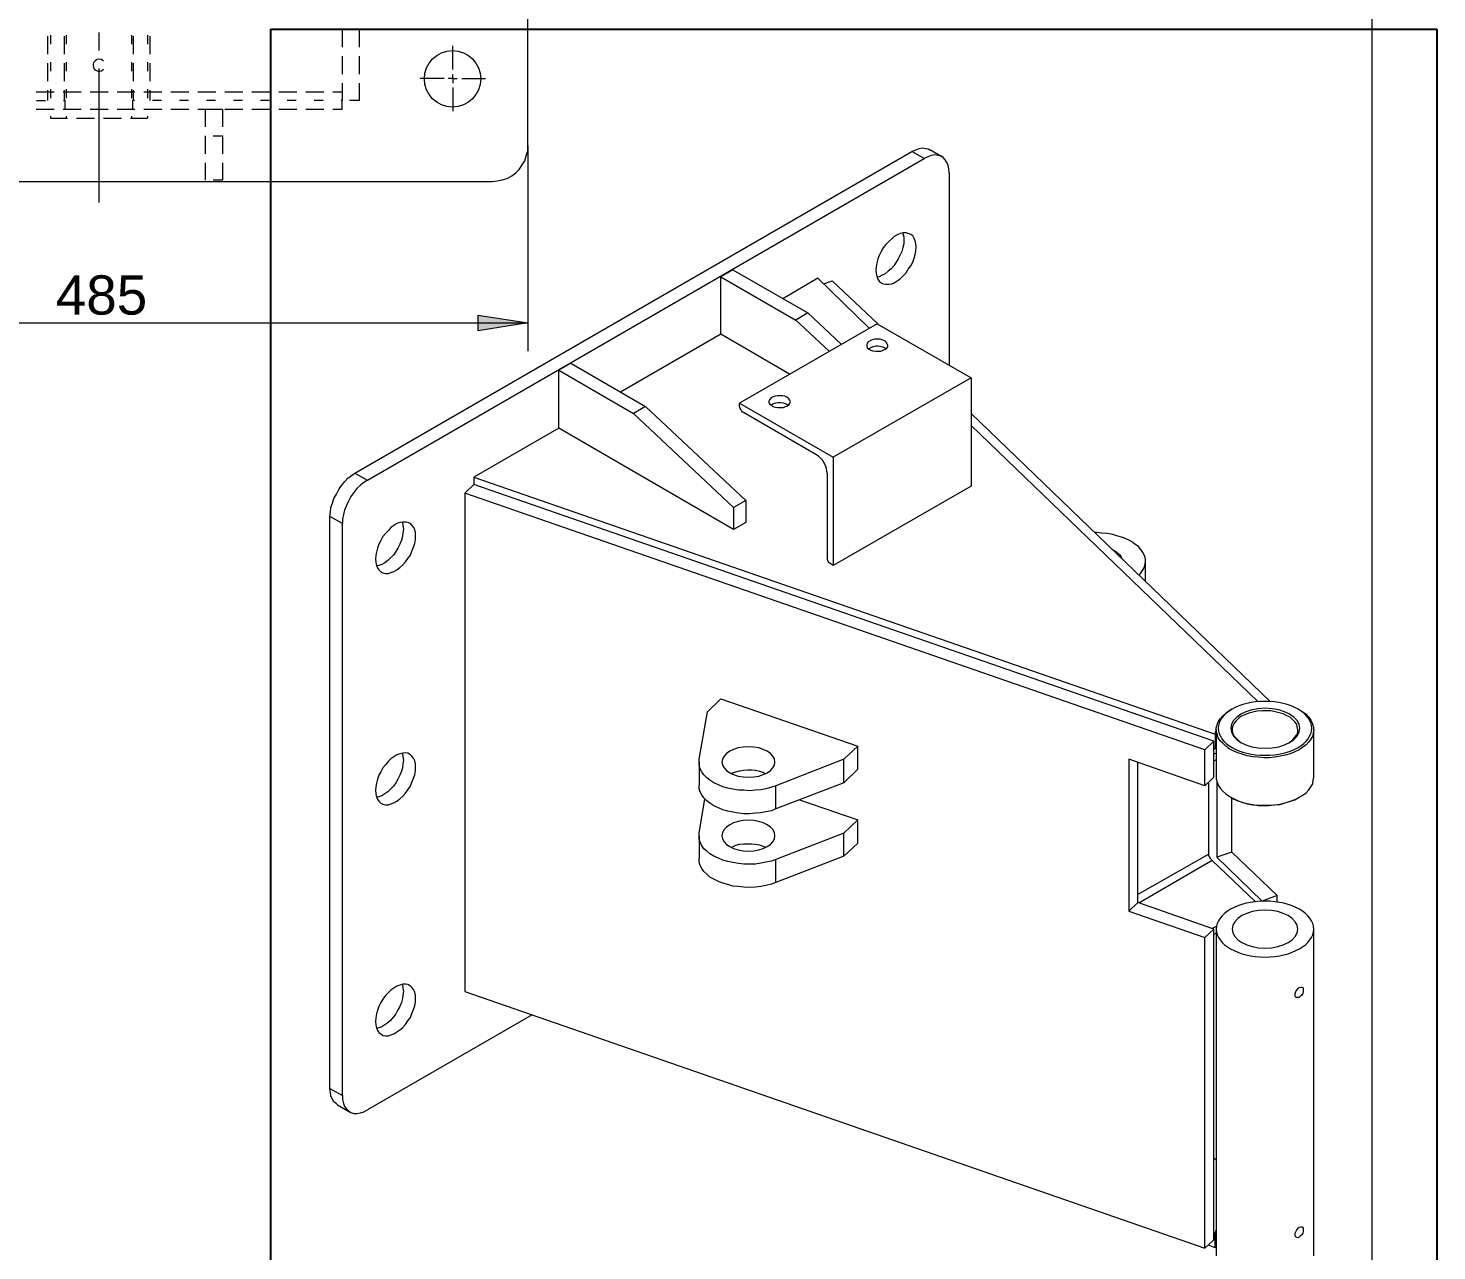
# Model space of a CAD drawing. Header units: millimetres. Extents: x 3 to 591, y 5 to 205.
# Drawn here: x 197 to 296.6, y 48.7 to 135 of the extents above; entities that cross this region are included whole.
import ezdxf

# ---------------------------------------------------------------- set-up
doc = ezdxf.new("R2010")
doc.units = ezdxf.units.MM
picture_1 = doc.add_image_def('image2.jpg', size_in_pixel=(568, 747))

msp = doc.modelspace()

# ---------------------------------------------------------------- hatches: boundary and pattern name
h = msp.add_hatch(color=7)
h.paths.add_polyline_path([(40.922222, 190.041389), (44.414722, 190.605833), (44.414722, 189.512222)])
h.paths.add_polyline_path([(66.533889, 190.041389), (63.041389, 189.512222), (63.041389, 190.605833)])
h.paths.add_polyline_path([(40.922222, 114.229444), (44.414722, 114.758611), (44.414722, 113.665)])
h.paths.add_polyline_path([(102.799444, 114.229444), (99.306944, 113.665), (99.306944, 114.758611)])
h.paths.add_polyline_path([(171.732222, 114.229444), (175.224722, 114.758611), (175.224722, 113.665)])
h.paths.add_polyline_path([(232.339444, 114.229444), (228.846944, 113.665), (228.846944, 114.758611)])

# ---------------------------------------------------------------- linework, layer by layer
at = {"color": 9, "lineweight": 0, "true_color": 0xc0c0c0}
msp.add_lwpolyline([(291.994167, 5.221111), (291.994167, 204.822778)], dxfattribs=at)
at = {"color": 7, "lineweight": 0}
for points in [[(232.339444, 126.717778), (232.339444, 176.2125)], [(198.440604, 133.19693), (198.440604, 134.46693)], [(198.6159, 134.539778), (198.6159, 133.904778)], [(199.623151, 133.19693), (199.623151, 134.46693)], [(199.740908, 134.539778), (199.740908, 133.904778)], [(202.053402, 133.460737), (202.053402, 134.730737)], [(204.365895, 133.904496), (204.365895, 134.539496)], [(204.483652, 133.19693), (204.483652, 134.46693)], [(205.490939, 133.904496), (205.490939, 134.539496)], [(205.666234, 133.19693), (205.666234, 134.46693)], [(219.240911, 134.972143), (219.240911, 133.702143)], [(220.423458, 134.972143), (220.423458, 133.702143)], [(227.053422, 132.107129), (227.053422, 133.794465)], [(198.440604, 131.29193), (198.440604, 132.56193)], [(198.6159, 132.634778), (198.6159, 131.999778)], [(199.623151, 131.29193), (199.623151, 132.56193)], [(199.740908, 132.634778), (199.740908, 131.999778)], [(202.360028, 132.705739), (202.324794, 132.746644), (202.200616, 132.818258), (202.06021, 132.844716), (201.920863, 132.82355), (201.796685, 132.758286), (201.699319, 132.654569), (201.64111, 132.523336), (201.62841, 132.419619)], [(201.62841, 132.419619), (201.652046, 132.280272), (201.719427, 132.1568), (201.824907, 132.061197), (201.957199, 132.005811), (202.099016, 131.996991), (202.234483, 132.035091), (202.350194, 132.115172), (202.362002, 132.131445)], [(204.365895, 131.999496), (204.365895, 132.634496)], [(204.483652, 131.29193), (204.483652, 132.56193)], [(205.490939, 131.999496), (205.490939, 132.634496)], [(205.666234, 131.29193), (205.666234, 132.56193)], [(219.240911, 133.067143), (219.240911, 131.797143)], [(220.423458, 133.067143), (220.423458, 131.797143)], [(202.053402, 122.725004), (202.053402, 132.190737)], [(226.428406, 131.482147), (224.74107, 131.482147)], [(227.047778, 131.480278), (226.730278, 131.480278)], [(227.047778, 131.480278), (227.047778, 131.7625)], [(227.047778, 131.480278), (227.047778, 131.162778)], [(227.047778, 131.480278), (227.365278, 131.480278)], [(227.678403, 131.482147), (229.366092, 131.482147)], [(198.878578, 130.513384), (197.608578, 130.513384)], [(198.440604, 129.919624), (198.440604, 130.65693)], [(198.6159, 130.729778), (198.6159, 130.094778)], [(200.783578, 130.513384), (199.513578, 130.513384)], [(199.623151, 129.919624), (199.623151, 130.65693)], [(199.740908, 130.729778), (199.740908, 130.094778)], [(202.688578, 130.513384), (201.418578, 130.513384)], [(204.593578, 130.513384), (203.323578, 130.513384)], [(204.365895, 130.094496), (204.365895, 130.729496)], [(204.483652, 129.919624), (204.483652, 130.65693)], [(206.498578, 130.513384), (205.228578, 130.513384)], [(205.490939, 130.094496), (205.490939, 130.729496)], [(205.666234, 129.919624), (205.666234, 130.65693)], [(208.403578, 130.513384), (207.133578, 130.513384)], [(210.308578, 130.513384), (209.038578, 130.513384)], [(212.213578, 130.513384), (210.943578, 130.513384)], [(214.118578, 130.513384), (212.848578, 130.513384)], [(216.023578, 130.513384), (214.753578, 130.513384)], [(217.928578, 130.513384), (216.658578, 130.513384)], [(219.240911, 130.513384), (218.563578, 130.513384)], [(219.240911, 131.162143), (219.240911, 129.919659)], [(220.423458, 131.162143), (220.423458, 129.919659)], [(227.053422, 130.857131), (227.053422, 129.169795)], [(197.642127, 129.919624), (198.277127, 129.919624)], [(199.547127, 129.919624), (199.623327, 129.919624)], [(199.657053, 129.294643), (199.657053, 129.955396)], [(204.449786, 129.294643), (204.449786, 129.955396)], [(204.559711, 129.919624), (204.483511, 129.919624)], [(206.464711, 129.919624), (205.829711, 129.919624)], [(208.369711, 129.919624), (207.734711, 129.919624)], [(210.274711, 129.919624), (209.639711, 129.919624)], [(212.179711, 129.919624), (211.544711, 129.919624)], [(214.084711, 129.919624), (213.449711, 129.919624)], [(215.989711, 129.919624), (215.354711, 129.919624)], [(217.894711, 129.919624), (217.259711, 129.919624)], [(219.240911, 129.919624), (219.164711, 129.919624)], [(219.240911, 129.294643), (219.240911, 129.955396)], [(220.423458, 129.919624), (219.744713, 129.919624)], [(198.878578, 129.294643), (197.608578, 129.294643)], [(198.6159, 128.824778), (198.6159, 128.669556)], [(198.6159, 128.669627), (198.638478, 128.669627), (198.705153, 128.669627), (198.815925, 128.669627), (198.968678, 128.669627), (199.161647, 128.669627), (199.392364, 128.669627), (199.657653, 128.669627), (199.830866, 128.669627)], [(200.783578, 129.294643), (199.513578, 129.294643)], [(199.740908, 128.824778), (199.740908, 128.669556)], [(200.465866, 128.669627), (200.625322, 128.669627), (200.991153, 128.669627), (201.370741, 128.669627), (201.735866, 128.669627)], [(202.688578, 129.294643), (201.418578, 129.294643)], [(202.370866, 128.669627), (202.542669, 128.669627), (202.927197, 128.669627), (203.300436, 128.669627), (203.640866, 128.669627)], [(204.593578, 129.294643), (203.323578, 129.294643)], [(204.275866, 128.669627), (204.304441, 128.669627), (204.585958, 128.669627), (204.834314, 128.669627), (205.046686, 128.669627), (205.2199, 128.669627), (205.351486, 128.669627), (205.440386, 128.669627), (205.485189, 128.669627)], [(204.365895, 128.669627), (204.365895, 128.824496)], [(206.498578, 129.294643), (205.228578, 129.294643)], [(205.490939, 128.669627), (205.490939, 128.824496)], [(208.403578, 129.294643), (207.133578, 129.294643)], [(210.308578, 129.294643), (209.038578, 129.294643)], [(209.553387, 129.294643), (209.553387, 128.064507)], [(210.772163, 129.294643), (210.111411, 129.294643)], [(210.772163, 129.294643), (210.772163, 128.064507)], [(212.213578, 129.294643), (210.943578, 129.294643)], [(214.118578, 129.294643), (212.848578, 129.294643)], [(216.023578, 129.294643), (214.753578, 129.294643)], [(217.928578, 129.294643), (216.658578, 129.294643)], [(219.240911, 129.294643), (218.563578, 129.294643)], [(209.553387, 127.429507), (209.553387, 126.159507)], [(210.772163, 127.419629), (210.111411, 127.419629)], [(210.772163, 127.429507), (210.772163, 126.159507)], [(229.834722, 124.213056), (230.1875, 124.248333), (230.540278, 124.318889), (230.893056, 124.424722), (231.210556, 124.601111), (231.492778, 124.812778), (231.739722, 125.059722), (231.951389, 125.377222), (232.127778, 125.659444), (232.233611, 126.012222), (232.339444, 126.365), (232.339444, 126.717778)], [(232.339444, 126.717778), (232.339444, 112.218611)], [(259.468056, 126.329722), (259.750278, 126.435556), (259.997222, 126.541389), (260.208889, 126.576667), (260.455833, 126.541389), (260.632222, 126.506111), (260.738056, 126.435556)], [(261.584722, 125.941667), (260.738056, 126.435556)], [(209.553387, 125.524507), (209.553387, 124.294724)], [(210.772163, 125.524507), (210.772163, 124.294724)], [(220.133333, 103.610833), (259.468056, 126.329722)], [(221.015278, 103.116944), (260.35, 125.835833)], [(260.35, 125.835833), (259.468056, 126.329722)], [(262.113889, 124.812778), (262.078611, 125.095), (262.043333, 125.341944), (261.9375, 125.553611), (261.831667, 125.73), (261.690556, 125.906389), (261.514167, 126.012222), (261.3025, 126.0475), (261.090833, 126.082778), (260.843889, 126.0475), (260.596944, 125.941667), (260.35, 125.835833)], [(262.113889, 124.812778), (262.113889, 111.230833)], [(174.236944, 124.213056), (229.834722, 124.213056)], [(210.772163, 124.294653), (210.111411, 124.294653)], [(258.833056, 120.579444), (258.833056, 120.508889), (258.903611, 120.297222), (258.903611, 120.085556), (258.903611, 119.803333), (258.833056, 119.556389), (258.7625, 119.274167), (258.656667, 119.027222), (258.515556, 118.745), (258.374444, 118.498056), (258.198056, 118.251111), (258.021667, 118.039444), (257.81, 117.863056), (257.598333, 117.686667), (257.386667, 117.580833), (257.175, 117.475), (257.033889, 117.439722)], [(246.838611, 117.968889), (245.991944, 117.475)], [(245.991944, 113.418056), (245.991944, 117.475)], [(245.991944, 117.475), (251.283611, 114.405833)], [(246.838611, 117.968889), (252.130278, 114.935)], [(252.835833, 117.369167), (250.366389, 115.922778)], [(256.469444, 113.841389), (252.835833, 117.369167)], [(253.223889, 116.981111), (253.858889, 117.192778)], [(257.069167, 114.158889), (253.858889, 117.192778)], [(252.130278, 114.935), (251.283611, 114.405833)], [(252.130278, 114.935), (254.493889, 112.7125)], [(171.732222, 114.229444), (232.339444, 114.229444)], [(257.033889, 114.158889), (247.297222, 108.549722)], [(251.283611, 114.405833), (253.647222, 112.218611)], [(257.033889, 114.158889), (263.666111, 110.348889)], [(245.991944, 113.418056), (238.901111, 109.325833)], [(250.825, 110.595833), (245.991944, 113.418056)], [(257.633611, 112.395), (257.598333, 112.430278), (257.457222, 112.500833), (257.280833, 112.536111), (257.104444, 112.571389), (256.928056, 112.571389), (256.716389, 112.536111), (256.575278, 112.465556), (256.434167, 112.395)], [(235.373333, 111.371944), (234.526667, 110.878056)], [(234.526667, 106.785833), (234.526667, 110.878056)], [(234.526667, 110.878056), (239.818333, 107.808889)], [(235.373333, 111.371944), (240.665, 108.302778)], [(263.666111, 110.348889), (253.929444, 104.739722)], [(263.666111, 110.348889), (263.666111, 102.693611)], [(247.297222, 108.549722), (253.929444, 104.739722)], [(247.297222, 108.338056), (247.297222, 108.549722)], [(250.754444, 108.408611), (250.683889, 108.443889), (250.542778, 108.514444), (250.401667, 108.549722), (250.19, 108.585), (250.013611, 108.585), (249.837222, 108.549722), (249.660833, 108.479167), (249.555, 108.408611), (249.519722, 108.408611)], [(240.665, 108.302778), (239.818333, 107.808889)], [(239.818333, 107.808889), (246.873889, 101.176667)], [(240.665, 108.302778), (247.755833, 101.670556)], [(247.579444, 107.879444), (247.508889, 107.914722), (247.473611, 107.985278), (247.438333, 108.020556), (247.367778, 108.091111), (247.367778, 108.161667), (247.3325, 108.232222), (247.297222, 108.302778), (247.297222, 108.338056)], [(252.694722, 104.916111), (247.579444, 107.879444)], [(284.7975, 87.488889), (263.666111, 107.808889)], [(234.526667, 106.785833), (228.529444, 103.328611)], [(246.873889, 99.624444), (234.526667, 106.785833)], [(283.915556, 87.488889), (263.666111, 106.962222)], [(253.506111, 103.540278), (253.470833, 103.751944), (253.435556, 103.928333), (253.365, 104.14), (253.259167, 104.351667), (253.153333, 104.528056), (253.012222, 104.669167), (252.871111, 104.810278), (252.694722, 104.916111)], [(253.929444, 104.739722), (253.929444, 97.084444)], [(218.369444, 100.541667), (218.404722, 100.859167), (218.44, 101.176667), (218.545833, 101.494167), (218.651667, 101.811667), (218.828056, 102.129167), (219.004444, 102.446667), (219.180833, 102.728889), (219.427778, 103.011111), (219.639444, 103.258056), (219.886389, 103.434444), (220.133333, 103.610833)], [(220.133333, 103.610833), (221.015278, 103.116944)], [(253.506111, 97.648889), (253.506111, 103.540278)], [(221.015278, 103.116944), (220.768333, 102.940556), (220.521389, 102.764167), (220.274444, 102.517222), (220.062778, 102.235), (219.851111, 101.952778), (219.674722, 101.635278), (219.533611, 101.317778), (219.3925, 101.000278), (219.321944, 100.682778), (219.251389, 100.365278), (219.251389, 100.047778)], [(227.894444, 102.199722), (228.529444, 102.799444)], [(228.529444, 103.328611), (280.916944, 85.160556)], [(228.529444, 103.328611), (228.529444, 102.799444)], [(280.811111, 84.666667), (228.529444, 102.799444)], [(263.666111, 102.693611), (253.929444, 97.084444)], [(227.894444, 102.199722), (227.894444, 66.9925)], [(280.176111, 84.066944), (227.894444, 102.199722)], [(247.755833, 101.670556), (246.873889, 101.176667)], [(247.755833, 101.670556), (247.755833, 100.118333)], [(219.251389, 100.047778), (218.369444, 100.541667)], [(218.369444, 60.148611), (218.369444, 100.541667)], [(246.873889, 101.176667), (246.873889, 99.624444)], [(219.251389, 59.654722), (219.251389, 100.047778)], [(223.484722, 100.153611), (223.484722, 100.118333), (223.52, 99.906667), (223.555278, 99.659722), (223.52, 99.412778), (223.484722, 99.130556), (223.414167, 98.883611), (223.308333, 98.601389), (223.167222, 98.319167), (223.026111, 98.072222), (222.849722, 97.825278), (222.638056, 97.613611), (222.461667, 97.437222), (222.25, 97.260833), (222.038333, 97.155), (221.826667, 97.084444), (221.650278, 97.049167)], [(247.755833, 100.118333), (246.873889, 99.624444)], [(275.519444, 96.414167), (275.59, 96.449444), (275.731111, 96.661111), (275.872222, 96.872778), (275.942778, 97.084444), (275.978056, 97.331389), (275.978056, 97.543056), (275.9075, 97.79), (275.801667, 98.001667), (275.660556, 98.213333), (275.484167, 98.425), (275.237222, 98.601389), (274.990278, 98.777778), (274.708056, 98.918889), (274.390556, 99.06), (274.037778, 99.165833), (273.685, 99.271667), (273.296944, 99.342222), (272.908889, 99.3775), (272.520833, 99.412778), (272.415, 99.412778)], [(253.753056, 97.190278), (253.717778, 97.225556), (253.647222, 97.260833), (253.611944, 97.296111), (253.576667, 97.366667), (253.541389, 97.437222), (253.506111, 97.507778), (253.506111, 97.578333), (253.506111, 97.648889)], [(274.32, 97.578333), (274.249444, 97.754722), (274.108333, 97.895833), (273.967222, 98.036944), (273.755556, 98.142778), (273.614444, 98.213333)], [(253.929444, 97.084444), (253.753056, 97.190278)], [(275.978056, 95.990833), (275.978056, 97.366667)], [(245.039444, 86.748056), (245.991944, 87.665278)], [(245.991944, 87.665278), (255.658056, 84.313889)], [(244.439722, 83.396667), (245.039444, 86.748056)], [(285.503056, 83.608333), (285.115, 83.537778), (284.726944, 83.5025), (284.338889, 83.5025), (283.950833, 83.537778), (283.562778, 83.573056), (283.174722, 83.643611), (282.821944, 83.749444), (282.504444, 83.855278), (282.186944, 83.996389), (281.904722, 84.1375), (281.657778, 84.313889), (281.446111, 84.525556), (281.269722, 84.701944), (281.128611, 84.913611), (281.058056, 85.160556), (280.9875, 85.372222), (280.9875, 85.619167), (281.058056, 85.830833), (281.128611, 86.0425), (281.269722, 86.254167), (281.446111, 86.465833), (281.657778, 86.642222), (281.904722, 86.818611), (282.010556, 86.889167)], [(282.081111, 86.959722), (282.010556, 86.889167)], [(286.102778, 84.560833), (286.208611, 84.631389), (286.385, 84.7725), (286.526111, 84.948889), (286.667222, 85.125278), (286.737778, 85.301667), (286.737778, 85.478056), (286.7025, 85.689722), (286.667222, 85.866111), (286.526111, 86.0425), (286.385, 86.183611), (286.208611, 86.36), (285.961667, 86.465833), (285.714722, 86.606944), (285.4325, 86.6775), (285.150278, 86.748056), (284.832778, 86.818611), (284.515278, 86.818611), (284.197778, 86.818611), (283.880278, 86.783333), (283.562778, 86.712778), (283.280556, 86.642222), (282.998333, 86.536389), (282.751389, 86.430556), (282.575, 86.289444), (282.398611, 86.113056), (282.2575, 85.936667), (282.151667, 85.760278), (282.116389, 85.583889), (282.116389, 85.4075), (282.151667, 85.195833), (282.2575, 85.019444), (282.398611, 84.878333), (282.575, 84.701944), (282.751389, 84.560833)], [(286.843611, 86.889167), (287.090556, 86.748056), (287.3375, 86.571667), (287.513889, 86.36), (287.655, 86.148333), (287.760833, 85.936667), (287.831389, 85.725), (287.866667, 85.478056), (287.831389, 85.266389), (287.796111, 85.054722), (287.655, 84.807778), (287.513889, 84.631389), (287.3375, 84.419722), (287.090556, 84.243333), (286.843611, 84.066944), (286.526111, 83.925833), (286.208611, 83.784722), (285.855833, 83.678889), (285.503056, 83.608333)], [(286.843611, 86.889167), (286.773056, 86.959722)], [(280.176111, 84.066944), (280.811111, 84.666667)], [(280.811111, 82.126667), (280.811111, 84.666667)], [(280.916944, 85.160556), (280.952222, 85.372222), (280.9875, 85.478056)], [(280.916944, 85.160556), (280.916944, 84.1375)], [(280.9875, 85.478056), (280.9875, 82.126667)], [(287.866667, 82.126667), (287.866667, 85.478056)], [(223.484722, 83.82), (223.484722, 83.784722), (223.52, 83.573056), (223.555278, 83.326111), (223.52, 83.079167), (223.484722, 82.796944), (223.414167, 82.55), (223.308333, 82.267778), (223.167222, 81.985556), (223.026111, 81.738611), (222.849722, 81.491667), (222.638056, 81.28), (222.461667, 81.103611), (222.25, 80.9625), (222.038333, 80.821389), (221.826667, 80.750833), (221.650278, 80.715556)], [(255.658056, 84.313889), (254.670278, 83.396667)], [(255.658056, 82.691111), (255.658056, 84.313889)], [(280.176111, 81.526944), (280.176111, 84.066944)], [(280.811111, 84.208056), (280.916944, 84.1375)], [(280.9875, 83.82), (280.811111, 83.749444)], [(280.916944, 84.1375), (280.952222, 84.384444), (280.9875, 84.455)], [(249.8725, 81.526944), (249.555, 81.421111), (249.166944, 81.315278), (248.814167, 81.244722), (248.426111, 81.209444), (248.002778, 81.174167), (247.614722, 81.209444), (247.226667, 81.209444), (246.838611, 81.28), (246.485833, 81.350556), (246.133056, 81.456389), (245.815556, 81.5975), (245.498056, 81.738611), (245.215833, 81.915), (245.004167, 82.091389), (244.7925, 82.303056), (244.651389, 82.514722), (244.510278, 82.726389), (244.439722, 82.973333), (244.439722, 83.185), (244.439722, 83.396667)], [(244.439722, 83.220278), (244.439722, 81.562222)], [(246.6975, 82.373611), (246.803333, 82.444167), (247.050278, 82.514722), (247.297222, 82.585278), (247.579444, 82.620556), (247.861667, 82.655833), (248.143889, 82.655833), (248.426111, 82.620556), (248.708333, 82.55), (248.955278, 82.479444), (249.166944, 82.373611)], [(254.670278, 83.396667), (249.8725, 81.526944)], [(254.670278, 81.738611), (254.670278, 83.396667)], [(255.658056, 82.691111), (254.670278, 81.738611)], [(280.176111, 81.526944), (274.813889, 83.396667)], [(274.813889, 83.396667), (274.813889, 72.672222)], [(275.448889, 73.271944), (275.448889, 83.149722)], [(280.9875, 83.361389), (280.811111, 83.255556)], [(254.670278, 81.738611), (249.8725, 79.904167)], [(280.176111, 81.526944), (280.811111, 82.126667)], [(280.458333, 76.693889), (280.458333, 81.773889)], [(280.9875, 82.126667), (280.9875, 82.020833), (281.058056, 81.773889), (281.128611, 81.562222), (281.269722, 81.350556), (281.446111, 81.138889), (281.657778, 80.9625), (281.904722, 80.786111), (282.186944, 80.609722), (282.504444, 80.468611), (282.821944, 80.362778), (283.174722, 80.256944), (283.562778, 80.186389), (283.950833, 80.151111), (284.338889, 80.151111), (284.726944, 80.151111), (285.115, 80.186389), (285.503056, 80.221667)], [(281.022778, 81.844444), (281.022778, 76.482222)], [(285.503056, 80.221667), (285.855833, 80.3275), (286.208611, 80.433333), (286.526111, 80.539167), (286.843611, 80.715556), (287.090556, 80.856667), (287.3375, 81.033056), (287.513889, 81.244722), (287.655, 81.456389), (287.796111, 81.668056), (287.831389, 81.915), (287.866667, 82.126667)], [(249.8725, 79.904167), (249.555, 79.763056), (249.166944, 79.6925), (248.814167, 79.621944), (248.426111, 79.586667), (248.002778, 79.551389), (247.614722, 79.551389), (247.226667, 79.586667), (246.838611, 79.657222), (246.485833, 79.727778), (246.133056, 79.833611), (245.815556, 79.974722), (245.498056, 80.115833), (245.215833, 80.292222), (245.004167, 80.468611), (244.7925, 80.680278), (244.651389, 80.891944), (244.510278, 81.103611), (244.439722, 81.315278), (244.439722, 81.562222)], [(249.8725, 79.904167), (249.8725, 81.526944)], [(282.010556, 80.715556), (282.081111, 80.680278)], [(285.467778, 80.186389), (285.079722, 80.151111), (284.691667, 80.115833), (284.303611, 80.115833), (283.950833, 80.115833), (283.562778, 80.186389), (283.174722, 80.256944), (282.857222, 80.3275), (282.504444, 80.468611), (282.222222, 80.609722), (282.081111, 80.680278)], [(282.081111, 76.835), (282.081111, 80.680278)], [(286.773056, 80.680278), (286.773056, 80.645), (286.455556, 80.503889), (286.138056, 80.398056), (285.820556, 80.292222), (285.467778, 80.186389)], [(286.773056, 80.680278), (286.843611, 80.715556)], [(244.439722, 78.210833), (244.863056, 80.574444)], [(251.530556, 80.539167), (255.658056, 79.128056)], [(255.658056, 79.128056), (254.670278, 78.175556)], [(255.658056, 77.47), (255.658056, 79.128056)], [(249.8725, 76.305833), (249.555, 76.2), (249.166944, 76.129444), (248.814167, 76.058889), (248.426111, 75.988333), (248.002778, 75.988333), (247.614722, 75.988333), (247.226667, 76.023611), (246.838611, 76.094167), (246.485833, 76.164722), (246.133056, 76.270556), (245.815556, 76.411667), (245.498056, 76.552778), (245.215833, 76.729167), (245.004167, 76.905556), (244.7925, 77.081944), (244.651389, 77.293611), (244.510278, 77.540556), (244.439722, 77.752222), (244.439722, 77.963889), (244.439722, 78.210833)], [(244.439722, 77.999167), (244.439722, 76.376389)], [(254.670278, 78.175556), (249.8725, 76.305833)], [(254.670278, 76.552778), (254.670278, 78.175556)], [(246.6975, 77.187778), (246.803333, 77.223056), (247.050278, 77.328889), (247.297222, 77.399444), (247.579444, 77.434722), (247.861667, 77.434722), (248.143889, 77.434722), (248.426111, 77.399444), (248.708333, 77.364167), (248.955278, 77.258333), (249.166944, 77.187778)], [(255.658056, 77.47), (254.670278, 76.552778)], [(280.458333, 76.693889), (275.448889, 73.836389)], [(280.705278, 76.235278), (280.67, 76.270556), (280.599444, 76.341111), (280.564167, 76.376389), (280.528889, 76.446944), (280.493611, 76.5175), (280.458333, 76.588056), (280.458333, 76.658611), (280.458333, 76.693889)], [(282.081111, 76.835), (281.022778, 76.482222)], [(285.291389, 73.765833), (282.081111, 76.835)], [(249.8725, 74.683056), (249.555, 74.577222), (249.166944, 74.471389), (248.814167, 74.400833), (248.426111, 74.365556), (248.002778, 74.330278), (247.614722, 74.365556), (247.226667, 74.400833), (246.838611, 74.436111), (246.485833, 74.541944), (246.133056, 74.647778), (245.815556, 74.753611), (245.498056, 74.93), (245.215833, 75.071111), (245.004167, 75.282778), (244.7925, 75.459167), (244.651389, 75.670833), (244.510278, 75.8825), (244.439722, 76.129444), (244.439722, 76.341111), (244.439722, 76.376389)], [(254.670278, 76.552778), (249.8725, 74.683056)], [(249.8725, 74.683056), (249.8725, 76.305833)], [(280.705278, 76.235278), (275.519444, 73.236667)], [(280.705278, 76.235278), (283.739167, 73.3425)], [(281.022778, 76.482222), (284.233056, 73.377778)], [(285.291389, 73.765833), (284.233056, 73.377778)], [(285.291389, 73.3425), (285.291389, 73.765833)], [(275.448889, 73.271944), (274.813889, 72.672222)], [(274.813889, 72.672222), (280.176111, 70.8025)], [(280.811111, 71.402222), (275.448889, 73.271944)], [(280.811111, 71.402222), (280.176111, 70.8025)], [(280.176111, 48.859722), (280.176111, 70.8025)], [(281.022778, 71.613889), (280.705278, 71.4375)], [(280.811111, 49.459444), (280.811111, 71.402222)], [(280.9875, 71.12), (280.811111, 71.014167)], [(280.9875, 71.402222), (280.9875, 48.330556)], [(287.866667, 48.330556), (287.866667, 71.402222)], [(223.484722, 67.486389), (223.484722, 67.451111), (223.52, 67.239444), (223.555278, 66.9925), (223.52, 66.745556), (223.484722, 66.498611), (223.414167, 66.216389), (223.308333, 65.934167), (223.167222, 65.687222), (223.026111, 65.405), (222.849722, 65.193333), (222.638056, 64.946389), (222.461667, 64.77), (222.25, 64.628889), (222.038333, 64.487778), (221.826667, 64.417222), (221.650278, 64.381944)], [(227.894444, 66.9925), (280.176111, 48.859722)], [(232.656944, 65.334444), (221.015278, 58.631667)], [(218.369444, 60.148611), (219.251389, 59.654722)], [(218.898611, 58.984444), (218.828056, 59.055), (218.651667, 59.196111), (218.545833, 59.3725), (218.44, 59.619444), (218.404722, 59.866389), (218.369444, 60.148611)], [(218.898611, 58.984444), (219.745278, 58.490556)], [(219.251389, 59.654722), (219.251389, 59.3725), (219.321944, 59.090278), (219.3925, 58.878611), (219.533611, 58.702222), (219.674722, 58.561111), (219.851111, 58.455278), (220.062778, 58.384722), (220.274444, 58.384722), (220.521389, 58.42), (220.768333, 58.490556), (221.015278, 58.631667)], [(280.811111, 55.245), (280.9875, 55.068611)], [(280.916944, 49.918056), (280.811111, 49.953333)], [(280.9875, 50.235556), (280.952222, 50.129722), (280.916944, 49.918056)], [(280.916944, 48.895), (280.916944, 49.918056)], [(280.176111, 48.859722), (280.811111, 49.459444)], [(280.916944, 48.895), (280.423056, 49.071389)], [(280.9875, 49.2125), (280.952222, 49.141944), (280.916944, 48.895)]]:
    msp.add_lwpolyline(points, dxfattribs=at)
for points in [[(259.785556, 119.591667), (259.750278, 119.803333), (259.715, 120.015), (259.644444, 120.191389), (259.538611, 120.367778), (259.3975, 120.473611), (259.221111, 120.544167), (259.08, 120.579444), (258.868333, 120.579444), (258.656667, 120.544167), (258.445, 120.438333), (258.233333, 120.3325), (258.056944, 120.156111), (257.845278, 119.979722), (257.633611, 119.768056), (257.457222, 119.521111), (257.316111, 119.274167), (257.175, 118.991944), (257.069167, 118.745), (256.998611, 118.462778), (256.963333, 118.180556), (256.928056, 117.933611), (256.963333, 117.721944), (256.998611, 117.510278), (257.069167, 117.298611), (257.175, 117.1575), (257.316111, 117.051667), (257.457222, 116.981111), (257.633611, 116.945833), (257.845278, 116.945833), (258.056944, 116.981111), (258.233333, 117.051667), (258.445, 117.192778), (258.656667, 117.333889), (258.868333, 117.545556), (259.08, 117.757222), (259.221111, 118.004167), (259.3975, 118.251111), (259.538611, 118.498056), (259.644444, 118.780278), (259.715, 119.0625), (259.750278, 119.309444)], [(232.339444, 114.229444), (228.846944, 113.665), (228.846944, 114.758611)], [(257.563056, 112.959444), (257.421944, 112.994722), (257.245556, 113.065278), (257.069167, 113.065278), (256.8575, 113.065278), (256.681111, 113.03), (256.54, 112.959444), (256.398889, 112.888889), (256.328333, 112.783056), (256.293056, 112.677222), (256.293056, 112.571389), (256.328333, 112.465556), (256.434167, 112.359722), (256.575278, 112.289167), (256.716389, 112.253889), (256.928056, 112.218611), (257.104444, 112.218611), (257.280833, 112.218611), (257.457222, 112.289167), (257.598333, 112.359722), (257.704167, 112.430278), (257.774722, 112.536111), (257.774722, 112.641944), (257.739444, 112.747778), (257.668889, 112.853611)], [(250.648611, 108.973056), (250.5075, 109.043611), (250.331111, 109.078889), (250.154722, 109.078889), (249.978333, 109.078889), (249.801944, 109.043611), (249.625556, 108.973056), (249.519722, 108.9025), (249.413889, 108.796667), (249.378611, 108.690833), (249.378611, 108.585), (249.449167, 108.479167), (249.555, 108.408611), (249.660833, 108.302778), (249.837222, 108.2675), (250.013611, 108.232222), (250.19, 108.232222), (250.401667, 108.232222), (250.542778, 108.302778), (250.683889, 108.373333), (250.789722, 108.443889), (250.860278, 108.549722), (250.895556, 108.655556), (250.860278, 108.761389), (250.789722, 108.867222)], [(224.401944, 99.165833), (224.401944, 99.412778), (224.366667, 99.624444), (224.260833, 99.800833), (224.155, 99.941944), (224.049167, 100.047778), (223.872778, 100.118333), (223.696389, 100.153611), (223.52, 100.153611), (223.308333, 100.118333), (223.096667, 100.047778), (222.885, 99.906667), (222.673333, 99.765556), (222.496944, 99.553889), (222.285278, 99.342222), (222.108889, 99.130556), (221.967778, 98.848333), (221.826667, 98.601389), (221.720833, 98.319167), (221.650278, 98.036944), (221.615, 97.79), (221.579722, 97.543056), (221.615, 97.296111), (221.650278, 97.084444), (221.720833, 96.908056), (221.826667, 96.766944), (221.967778, 96.625833), (222.108889, 96.555278), (222.285278, 96.52), (222.496944, 96.52), (222.673333, 96.590556), (222.885, 96.661111), (223.096667, 96.766944), (223.308333, 96.943333), (223.52, 97.119722), (223.696389, 97.331389), (223.872778, 97.578333), (224.049167, 97.825278), (224.155, 98.1075), (224.260833, 98.389722), (224.366667, 98.636667), (224.401944, 98.918889)], [(224.401944, 82.832222), (224.401944, 83.079167), (224.366667, 83.290833), (224.260833, 83.467222), (224.155, 83.608333), (224.049167, 83.714167), (223.872778, 83.82), (223.696389, 83.855278), (223.52, 83.82), (223.308333, 83.784722), (223.096667, 83.714167), (222.885, 83.573056), (222.673333, 83.431944), (222.496944, 83.255556), (222.285278, 83.008611), (222.108889, 82.796944), (221.967778, 82.514722), (221.826667, 82.267778), (221.720833, 81.985556), (221.650278, 81.703333), (221.615, 81.456389), (221.579722, 81.209444), (221.615, 80.9625), (221.650278, 80.750833), (221.720833, 80.574444), (221.826667, 80.433333), (221.967778, 80.292222), (222.108889, 80.221667), (222.285278, 80.186389), (222.496944, 80.186389), (222.673333, 80.256944), (222.885, 80.3275), (223.096667, 80.433333), (223.308333, 80.609722), (223.52, 80.786111), (223.696389, 80.997778), (223.872778, 81.244722), (224.049167, 81.491667), (224.155, 81.773889), (224.260833, 82.056111), (224.366667, 82.303056), (224.401944, 82.585278)], [(224.401944, 66.498611), (224.401944, 66.745556), (224.366667, 66.957222), (224.260833, 67.133611), (224.155, 67.274722), (224.049167, 67.380556), (223.872778, 67.486389), (223.696389, 67.521667), (223.52, 67.521667), (223.308333, 67.451111), (223.096667, 67.380556), (222.885, 67.239444), (222.673333, 67.098333), (222.496944, 66.921944), (222.285278, 66.710278), (222.108889, 66.463333), (221.967778, 66.216389), (221.826667, 65.934167), (221.720833, 65.651944), (221.650278, 65.405), (221.615, 65.122778), (221.579722, 64.875833), (221.615, 64.628889), (221.650278, 64.417222), (221.720833, 64.240833), (221.826667, 64.099722), (221.967778, 63.993889), (222.108889, 63.888056), (222.285278, 63.852778), (222.496944, 63.852778), (222.673333, 63.923333), (222.885, 63.993889), (223.096667, 64.135), (223.308333, 64.276111), (223.52, 64.4525), (223.696389, 64.664167), (223.872778, 64.911111), (224.049167, 65.158056), (224.155, 65.440278), (224.260833, 65.7225), (224.366667, 65.969444), (224.401944, 66.251667)], [(287.125833, 67.133611), (287.125833, 66.9925), (287.090556, 66.851389), (287.02, 66.745556), (286.914167, 66.639722), (286.843611, 66.569167), (286.737778, 66.569167), (286.631944, 66.569167), (286.561389, 66.639722), (286.561389, 66.745556), (286.561389, 66.851389), (286.596667, 66.9925), (286.667222, 67.098333), (286.773056, 67.204167), (286.843611, 67.274722), (286.949444, 67.31), (287.055278, 67.31), (287.090556, 67.274722), (287.125833, 67.204167)], [(287.125833, 50.165), (287.125833, 50.059167), (287.090556, 49.918056), (287.02, 49.812222), (286.914167, 49.706389), (286.843611, 49.635833), (286.737778, 49.600556), (286.631944, 49.635833), (286.561389, 49.706389), (286.561389, 49.812222), (286.561389, 49.918056), (286.596667, 50.023889), (286.667222, 50.165), (286.773056, 50.270833), (286.843611, 50.341389), (286.949444, 50.376667), (287.055278, 50.376667), (287.090556, 50.341389), (287.125833, 50.270833)]]:
    msp.add_lwpolyline(points, close=True, dxfattribs=at)
msp.add_circle((227.030139, 131.462639), 1.993194, dxfattribs=at)
for centre, major_axis, ratio in [((284.427083, 85.583889), (3.298472, 0), 0.57754), ((284.444722, 85.583889), (2.434167, 0), 0.57971), ((247.932222, 83.202639), (1.869722, 0), 0.575472), ((247.932222, 77.999167), (1.869722, 0), 0.584906), ((284.427083, 71.402222), (3.439583, 0), 0.574359), ((284.427083, 71.402222), (2.310694, 0), 0.580153)]:
    msp.add_ellipse(centre, major_axis=major_axis, ratio=ratio, start_param=0, end_param=6.283185, dxfattribs=at)

# ---------------------------------------------------------------- texts
at = {"color": 7, "insert": (198.998207, 117.57759), "char_height": 2.772729, "attachment_point": 1}
msp.add_mtext('{\\fArialUnicodeMS|b0|i0|c0;485}', dxfattribs=at)

# ---------------------------------------------------------------- pictures from other files: only their frames are drawn
image = msp.add_image(picture_1, insert=(214.193834, 26.322709), size_in_units=(82.37136, 108.635463))
image.dxf.flags = 7

doc.saveas('drawing.dxf')
